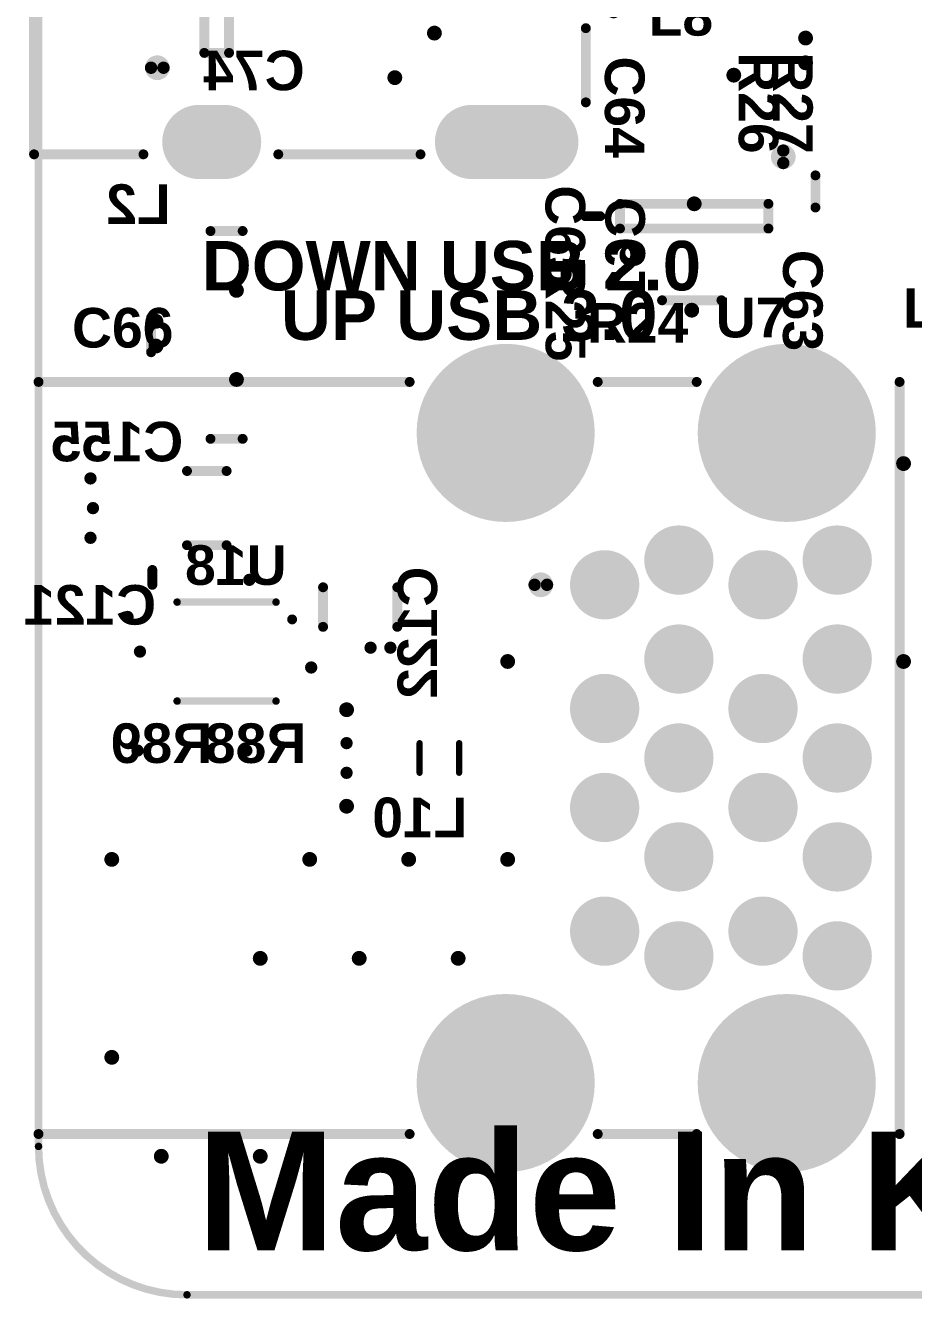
# Model space of a CAD drawing. Extents: x -0.3 to 75.5, y -0.2 to 56.1.
# Drawn here: x -0.26 to 17.68, y -0.08 to 25.65 of the extents above; entities that cross this region are included whole.
import ezdxf

# ---------------------------------------------------------------- set-up
doc = ezdxf.new("R2010")
doc.units = 0
doc.layers.get('0').update_dxf_attribs({"linetype": 'CONTINUOUS'})
for name, color, linetype in [('BOTTOMOVERLAY', 54, 'CONTINUOUS'), ('KEEPOUTLAYER', 6, 'CONTINUOUS'), ('MULTILAYER', 9, 'CONTINUOUS'), ('PADHOLELAYER', 156, 'CONTINUOUS'), ('TOPOVERLAY', 2, 'CONTINUOUS'), ('VIAHOLELAYER', 16, 'CONTINUOUS')]:
    doc.layers.add(name, color=color, linetype=linetype)
doc.styles.add('ARIAL', font='arialbd.ttf', dxfattribs={"height": 0.2})

# ---------------------------------------------------------------- blocks, each defined once
blk = doc.blocks.new('SOT23_6L_JW5057C_B_14')
at = {"layer": 'BOTTOMOVERLAY', "const_width": 0.2}
for points in [[(-0.25, 1.5), (0.25, 1.5)], [(-0.25, -1.5), (-0.25, 1.5)], [(0.25, -1.5), (0.25, 1.5)], [(-0.25, -1.5), (0.25, -1.5)]]:
    blk.add_lwpolyline(points, dxfattribs=at)
at = {"layer": 'BOTTOMOVERLAY'}
for points, const_width in [([(-0.3, 1.5, 1), (-0.2, 1.5, 1)], 0.1), ([(-0.3, 1.5, 1), (-0.2, 1.5, 1)], 0.1), ([(0.2, 1.5, 1), (0.3, 1.5, 1)], 0.1), ([(0.2, 1.5, 1), (0.3, 1.5, 1)], 0.1), ([(-0.3, -1.5, 1), (-0.2, -1.5, 1)], 0.1), ([(-0.3, -1.5, 1), (-0.2, -1.5, 1)], 0.1), ([(0.2, -1.5, 1), (0.3, -1.5, 1)], 0.1), ([(0.2, -1.5, 1), (0.3, -1.5, 1)], 0.1), ([(-1.075, -1.8, 1), (-1.325, -1.8, 1)], 0.25), ([(-1.388, -1.8, 1), (-1.263, -1.8, 1)], 0.125), ([(-1.137, -1.8, 1), (-1.012, -1.8, 1)], 0.125)]:
    blk.add_lwpolyline(points, format="xyb", close=True, dxfattribs=dict(at, const_width=const_width))
blk = doc.blocks.new('CAPC3216L_B_17')
at = {"layer": 'BOTTOMOVERLAY', "const_width": 0.2}
for points in [[(0.4, 0.75), (-0.4, 0.75)], [(0.4, -0.75), (-0.4, -0.75)]]:
    blk.add_lwpolyline(points, dxfattribs=at)
at = {"layer": 'BOTTOMOVERLAY', "const_width": 0.1}
for points in [[(-0.45, 0.75, 1), (-0.35, 0.75, 1)], [(0.35, 0.75, 1), (0.45, 0.75, 1)], [(-0.45, -0.75, 1), (-0.35, -0.75, 1)], [(0.35, -0.75, 1), (0.45, -0.75, 1)]]:
    blk.add_lwpolyline(points, format="xyb", close=True, dxfattribs=at)
blk = doc.blocks.new('CAPC3216L_B_24')
at = {"layer": 'BOTTOMOVERLAY', "const_width": 0.2}
for points in [[(0.4, 0.75), (-0.4, 0.75)], [(0.4, -0.75), (-0.4, -0.75)]]:
    blk.add_lwpolyline(points, dxfattribs=at)
at = {"layer": 'BOTTOMOVERLAY', "const_width": 0.1}
for points in [[(-0.45, 0.75, 1), (-0.35, 0.75, 1)], [(0.35, 0.75, 1), (0.45, 0.75, 1)], [(-0.45, -0.75, 1), (-0.35, -0.75, 1)], [(0.35, -0.75, 1), (0.45, -0.75, 1)]]:
    blk.add_lwpolyline(points, format="xyb", close=True, dxfattribs=at)
blk = doc.blocks.new('UDFN6_2_2_B_35')
at = {"layer": 'BOTTOMOVERLAY'}
for points, const_width in [([(-0.6, 1.325, 1), (-0.7, 1.325, 1)], 0.1), ([(-0.725, 1.325, 1), (-0.675, 1.325, 1)], 0.05), ([(-0.625, 1.325, 1), (-0.575, 1.325, 1)], 0.05), ([(-1.038, 1, 1), (-0.962, 1, 1)], 0.075), ([(0.962, 1, 1), (1.038, 1, 1)], 0.075), ([(-1.038, -1, 1), (-0.962, -1, 1)], 0.075), ([(0.962, -1, 1), (1.038, -1, 1)], 0.075)]:
    blk.add_lwpolyline(points, format="xyb", close=True, dxfattribs=dict(at, const_width=const_width))
at = {"layer": 'BOTTOMOVERLAY', "const_width": 0.15}
for points in [[(-1, -1), (-1, 1)], [(1, -1), (1, 1)]]:
    blk.add_lwpolyline(points, dxfattribs=at)
blk = doc.blocks.new('INDP4040X30N_B_98')
at = {"layer": 'BOTTOMOVERLAY', "const_width": 0.2}
for points in [[(0.325, 2.1), (-0.325, 2.1)], [(0.325, -2.1), (-0.325, -2.1)]]:
    blk.add_lwpolyline(points, dxfattribs=at)
at = {"layer": 'BOTTOMOVERLAY', "const_width": 0.1}
for points in [[(-0.375, 2.1, 1), (-0.275, 2.1, 1)], [(0.275, 2.1, 1), (0.375, 2.1, 1)], [(-0.375, -2.1, 1), (-0.275, -2.1, 1)], [(0.275, -2.1, 1), (0.375, -2.1, 1)]]:
    blk.add_lwpolyline(points, format="xyb", close=True, dxfattribs=at)
blk = doc.blocks.new('USB4A_07XXE001_105')
at = {"layer": 'MULTILAYER'}
h = blk.add_hatch(color=9, dxfattribs=at)
edge = h.paths.add_edge_path()
edge.add_arc((-15.12, 6.57), 1.8, 0, 360)
h = blk.add_hatch(color=9, dxfattribs=at)
edge = h.paths.add_edge_path()
edge.add_arc((-9.44, 6.57), 1.8, 0, 360)
h = blk.add_hatch(color=9, dxfattribs=at)
edge = h.paths.add_edge_path()
edge.add_arc((-16.14, 4), 0.7, 0, 360)
h = blk.add_hatch(color=9, dxfattribs=at)
edge = h.paths.add_edge_path()
edge.add_arc((-12.94, 4), 0.7, 0, 360)
h = blk.add_hatch(color=9, dxfattribs=at)
edge = h.paths.add_edge_path()
edge.add_arc((-14.64, 3.5), 0.7, 0, 360)
h = blk.add_hatch(color=9, dxfattribs=at)
edge = h.paths.add_edge_path()
edge.add_arc((-11.44, 3.5), 0.7, 0, 360)
h = blk.add_hatch(color=9, dxfattribs=at)
edge = h.paths.add_edge_path()
edge.add_arc((-16.14, 2), 0.7, 0, 360)
h = blk.add_hatch(color=9, dxfattribs=at)
edge = h.paths.add_edge_path()
edge.add_arc((-12.94, 2), 0.7, 0, 360)
h = blk.add_hatch(color=9, dxfattribs=at)
edge = h.paths.add_edge_path()
edge.add_arc((-14.64, 1), 0.7, 0, 360)
h = blk.add_hatch(color=9, dxfattribs=at)
edge = h.paths.add_edge_path()
edge.add_arc((-11.44, 1), 0.7, 0, 360)
h = blk.add_hatch(color=9, dxfattribs=at)
edge = h.paths.add_edge_path()
edge.add_arc((-16.14, 0), 0.7, 0, 360)
h = blk.add_hatch(color=9, dxfattribs=at)
edge = h.paths.add_edge_path()
edge.add_arc((-12.94, 0), 0.7, 0, 360)
h = blk.add_hatch(color=9, dxfattribs=at)
edge = h.paths.add_edge_path()
edge.add_arc((-14.64, -1), 0.7, 0, 360)
h = blk.add_hatch(color=9, dxfattribs=at)
edge = h.paths.add_edge_path()
edge.add_arc((-11.44, -1), 0.7, 0, 360)
h = blk.add_hatch(color=9, dxfattribs=at)
edge = h.paths.add_edge_path()
edge.add_arc((-16.14, -2), 0.7, 0, 360)
h = blk.add_hatch(color=9, dxfattribs=at)
edge = h.paths.add_edge_path()
edge.add_arc((-12.94, -2), 0.7, 0, 360)
h = blk.add_hatch(color=9, dxfattribs=at)
edge = h.paths.add_edge_path()
edge.add_arc((-14.64, -3.5), 0.7, 0, 360)
h = blk.add_hatch(color=9, dxfattribs=at)
edge = h.paths.add_edge_path()
edge.add_arc((-11.44, -3.5), 0.7, 0, 360)
h = blk.add_hatch(color=9, dxfattribs=at)
edge = h.paths.add_edge_path()
edge.add_arc((-16.14, -4), 0.7, 0, 360)
h = blk.add_hatch(color=9, dxfattribs=at)
edge = h.paths.add_edge_path()
edge.add_arc((-12.94, -4), 0.7, 0, 360)
h = blk.add_hatch(color=9, dxfattribs=at)
edge = h.paths.add_edge_path()
edge.add_arc((-15.12, -6.57), 1.8, 0, 360)
h = blk.add_hatch(color=9, dxfattribs=at)
edge = h.paths.add_edge_path()
edge.add_arc((-9.44, -6.57), 1.8, 0, 360)
at = {"layer": 'PADHOLELAYER'}
h = blk.add_hatch(color=156, dxfattribs=at)
edge = h.paths.add_edge_path()
edge.add_arc((-15.12, 6.57), 1.15, 0, 360)
h = blk.add_hatch(color=156, dxfattribs=at)
edge = h.paths.add_edge_path()
edge.add_arc((-9.44, 6.57), 1.15, 0, 360)
h = blk.add_hatch(color=156, dxfattribs=at)
edge = h.paths.add_edge_path()
edge.add_arc((-16.14, 4), 0.35, 0, 360)
h = blk.add_hatch(color=156, dxfattribs=at)
edge = h.paths.add_edge_path()
edge.add_arc((-12.94, 4), 0.35, 0, 360)
h = blk.add_hatch(color=156, dxfattribs=at)
edge = h.paths.add_edge_path()
edge.add_arc((-14.64, 3.5), 0.35, 0, 360)
h = blk.add_hatch(color=156, dxfattribs=at)
edge = h.paths.add_edge_path()
edge.add_arc((-11.44, 3.5), 0.35, 0, 360)
h = blk.add_hatch(color=156, dxfattribs=at)
edge = h.paths.add_edge_path()
edge.add_arc((-16.14, 2), 0.35, 0, 360)
h = blk.add_hatch(color=156, dxfattribs=at)
edge = h.paths.add_edge_path()
edge.add_arc((-12.94, 2), 0.35, 0, 360)
h = blk.add_hatch(color=156, dxfattribs=at)
edge = h.paths.add_edge_path()
edge.add_arc((-14.64, 1), 0.35, 0, 360)
h = blk.add_hatch(color=156, dxfattribs=at)
edge = h.paths.add_edge_path()
edge.add_arc((-11.44, 1), 0.35, 0, 360)
h = blk.add_hatch(color=156, dxfattribs=at)
edge = h.paths.add_edge_path()
edge.add_arc((-16.14, 0), 0.35, 0, 360)
h = blk.add_hatch(color=156, dxfattribs=at)
edge = h.paths.add_edge_path()
edge.add_arc((-12.94, 0), 0.35, 0, 360)
h = blk.add_hatch(color=156, dxfattribs=at)
edge = h.paths.add_edge_path()
edge.add_arc((-14.64, -1), 0.35, 0, 360)
h = blk.add_hatch(color=156, dxfattribs=at)
edge = h.paths.add_edge_path()
edge.add_arc((-11.44, -1), 0.35, 0, 360)
h = blk.add_hatch(color=156, dxfattribs=at)
edge = h.paths.add_edge_path()
edge.add_arc((-16.14, -2), 0.35, 0, 360)
h = blk.add_hatch(color=156, dxfattribs=at)
edge = h.paths.add_edge_path()
edge.add_arc((-12.94, -2), 0.35, 0, 360)
h = blk.add_hatch(color=156, dxfattribs=at)
edge = h.paths.add_edge_path()
edge.add_arc((-14.64, -3.5), 0.35, 0, 360)
h = blk.add_hatch(color=156, dxfattribs=at)
edge = h.paths.add_edge_path()
edge.add_arc((-11.44, -3.5), 0.35, 0, 360)
h = blk.add_hatch(color=156, dxfattribs=at)
edge = h.paths.add_edge_path()
edge.add_arc((-16.14, -4), 0.35, 0, 360)
h = blk.add_hatch(color=156, dxfattribs=at)
edge = h.paths.add_edge_path()
edge.add_arc((-12.94, -4), 0.35, 0, 360)
h = blk.add_hatch(color=156, dxfattribs=at)
edge = h.paths.add_edge_path()
edge.add_arc((-15.12, -6.57), 1.15, 0, 360)
h = blk.add_hatch(color=156, dxfattribs=at)
edge = h.paths.add_edge_path()
edge.add_arc((-9.44, -6.57), 1.15, 0, 360)
at = {"layer": 'TOPOVERLAY', "const_width": 0.2}
for points in [[(-17.4, 7.6), (-17.4, -7.6)], [(-11.3, 7.6), (-13.3, 7.6)], [(0, 7.6), (-7.5, 7.6)], [(-11.3, -7.6), (-13.3, -7.6)], [(0, -7.6), (-7.5, -7.6)]]:
    blk.add_lwpolyline(points, dxfattribs=at)
at = {"layer": 'TOPOVERLAY'}
for points, const_width in [([(-17.45, 7.6, 1), (-17.35, 7.6, 1)], 0.1), ([(-13.35, 7.6, 1), (-13.25, 7.6, 1)], 0.1), ([(-11.35, 7.6, 1), (-11.25, 7.6, 1)], 0.1), ([(-7.55, 7.6, 1), (-7.45, 7.6, 1)], 0.1), ([(-0.05, 7.6, 1), (0.05, 7.6, 1)], 0.1), ([(-10.025, -3.5, 1), (-10.275, -3.5, 1)], 0.25), ([(-10.338, -3.5, 1), (-10.213, -3.5, 1)], 0.125), ([(-10.087, -3.5, 1), (-9.962, -3.5, 1)], 0.125), ([(-17.45, -7.6, 1), (-17.35, -7.6, 1)], 0.1), ([(-13.35, -7.6, 1), (-13.25, -7.6, 1)], 0.1), ([(-11.35, -7.6, 1), (-11.25, -7.6, 1)], 0.1), ([(-7.55, -7.6, 1), (-7.45, -7.6, 1)], 0.1), ([(-0.05, -7.6, 1), (0.05, -7.6, 1)], 0.1)]:
    blk.add_lwpolyline(points, format="xyb", close=True, dxfattribs=dict(at, const_width=const_width))
blk = doc.blocks.new('FD05015_19_106')
at = {"layer": 'MULTILAYER'}
h = blk.add_hatch(color=9, dxfattribs=at)
edge = h.paths.add_edge_path()
edge.add_arc((-7.25, -1.46), 0.75, 180, 360)
edge.add_line((-6.5, -1.46), (-6.5, -0.06))
edge.add_arc((-7.25, -0.06), 0.75, 0, 180)
edge.add_line((-8, -0.06), (-8, -1.46))
h = blk.add_hatch(color=9, dxfattribs=at)
edge = h.paths.add_edge_path()
edge.add_arc((7.25, -1.46), 0.75, 180, 360)
edge.add_line((8, -1.46), (8, -0.06))
edge.add_arc((7.25, -0.06), 0.75, 0, 180)
edge.add_line((6.5, -0.06), (6.5, -1.46))
h = blk.add_hatch(color=9, dxfattribs=at)
edge = h.paths.add_edge_path()
edge.add_arc((-7.25, -6.97), 0.75, 180, 360)
edge.add_line((-6.5, -6.97), (-6.5, -6.47))
edge.add_arc((-7.25, -6.47), 0.75, 0, 180)
edge.add_line((-8, -6.47), (-8, -6.97))
h = blk.add_hatch(color=9, dxfattribs=at)
edge = h.paths.add_edge_path()
edge.add_arc((7.25, -6.97), 0.75, 180, 360)
edge.add_line((8, -6.97), (8, -6.47))
edge.add_arc((7.25, -6.47), 0.75, 0, 180)
edge.add_line((6.5, -6.47), (6.5, -6.97))
at = {"layer": 'PADHOLELAYER'}
h = blk.add_hatch(color=156, dxfattribs=at)
edge = h.paths.add_edge_path()
edge.add_arc((-7.25, -1.46), 0.45, 180, 360)
edge.add_line((-6.8, -1.46), (-6.8, -0.06))
edge.add_arc((-7.25, -0.06), 0.45, 0, 180)
edge.add_line((-7.7, -0.06), (-7.7, -1.46))
h = blk.add_hatch(color=156, dxfattribs=at)
edge = h.paths.add_edge_path()
edge.add_arc((7.25, -1.46), 0.45, 180, 360)
edge.add_line((7.7, -1.46), (7.7, -0.06))
edge.add_arc((7.25, -0.06), 0.45, 0, 180)
edge.add_line((6.8, -0.06), (6.8, -1.46))
h = blk.add_hatch(color=156, dxfattribs=at)
edge = h.paths.add_edge_path()
edge.add_arc((-7.25, -6.97), 0.45, 180, 360)
edge.add_line((-6.8, -6.97), (-6.8, -6.47))
edge.add_arc((-7.25, -6.47), 0.45, 0, 180)
edge.add_line((-7.7, -6.47), (-7.7, -6.97))
h = blk.add_hatch(color=156, dxfattribs=at)
edge = h.paths.add_edge_path()
edge.add_arc((7.25, -6.97), 0.45, 180, 360)
edge.add_line((7.7, -6.97), (7.7, -6.47))
edge.add_arc((7.25, -6.47), 0.45, 0, 180)
edge.add_line((6.8, -6.47), (6.8, -6.97))
at = {"layer": 'TOPOVERLAY'}
for points, const_width in [([(4.625, 1.4, 1), (4.375, 1.4, 1)], 0.25), ([(4.313, 1.4, 1), (4.437, 1.4, 1)], 0.125), ([(4.563, 1.4, 1), (4.688, 1.4, 1)], 0.125), ([(-6.5, 0.84, 1), (-6.4, 0.84, 1)], 0.1), ([(-5, 0.84, 1), (-4.9, 0.84, 1)], 0.1), ([(4.9, 0.84, 1), (5, 0.84, 1)], 0.1), ([(6.4, 0.84, 1), (6.5, 0.84, 1)], 0.1), ([(-7.55, -2.5, 1), (-7.45, -2.5, 1)], 0.1), ([(7.45, -2.5, 1), (7.55, -2.5, 1)], 0.1), ([(-7.55, -5.4, 1), (-7.45, -5.4, 1)], 0.1), ([(7.45, -5.375, 1), (7.55, -5.375, 1)], 0.1), ([(-7.55, -8.1, 1), (-7.45, -8.1, 1)], 0.1), ([(7.45, -8.1, 1), (7.55, -8.1, 1)], 0.1), ([(-7.55, -10.31, 1), (-7.45, -10.31, 1)], 0.1), ([(-7.55, -10.31, 1), (-7.45, -10.31, 1)], 0.1), ([(7.45, -10.31, 1), (7.55, -10.31, 1)], 0.1), ([(7.45, -10.31, 1), (7.55, -10.31, 1)], 0.1)]:
    blk.add_lwpolyline(points, format="xyb", close=True, dxfattribs=dict(at, const_width=const_width))
at = {"layer": 'TOPOVERLAY', "const_width": 0.2}
for points in [[(-4.95, 0.84), (-6.45, 0.84)], [(6.45, 0.84), (4.95, 0.84)], [(-7.5, -5.4), (-7.5, -2.5)], [(7.5, -5.375), (7.5, -2.5)], [(-7.5, -10.31), (-7.5, -8.1)], [(7.5, -10.31), (7.5, -8.1)], [(7.5, -10.31), (-7.5, -10.31)]]:
    blk.add_lwpolyline(points, dxfattribs=at)
blk = doc.blocks.new('CAPC1005L_B_107')
at = {"layer": 'BOTTOMOVERLAY', "const_width": 0.2}
blk.add_lwpolyline([(0, 0.15), (0, -0.15)], dxfattribs=at)
at = {"layer": 'BOTTOMOVERLAY', "const_width": 0.1}
for points in [[(-0.05, 0.15, 1), (0.05, 0.15, 1)], [(-0.05, -0.15, 1), (0.05, -0.15, 1)]]:
    blk.add_lwpolyline(points, format="xyb", close=True, dxfattribs=at)
blk = doc.blocks.new('CAPC2012L_B_148')
at = {"layer": 'BOTTOMOVERLAY', "const_width": 0.2}
blk.add_lwpolyline([(-1.5, 0.6), (-1.5, -0.6)], dxfattribs=at)
at = {"layer": 'BOTTOMOVERLAY', "const_width": 0.1}
for points in [[(-1.55, 0.6, 1), (-1.45, 0.6, 1)], [(-1.55, -0.6, 1), (-1.45, -0.6, 1)]]:
    blk.add_lwpolyline(points, format="xyb", close=True, dxfattribs=at)
blk = doc.blocks.new('ICMEF2012L_B_182')
at = {"layer": 'BOTTOMOVERLAY', "const_width": 0.125}
for points in [[(-0.4, 0.3), (-0.4, -0.3)], [(0.4, 0.3), (0.4, -0.3)]]:
    blk.add_lwpolyline(points, dxfattribs=at)
at = {"layer": 'BOTTOMOVERLAY', "const_width": 0.0625}
for points in [[(-0.431, 0.3, 1), (-0.369, 0.3, 1)], [(0.369, 0.3, 1), (0.431, 0.3, 1)], [(-0.431, -0.3, 1), (-0.369, -0.3, 1)], [(0.369, -0.3, 1), (0.431, -0.3, 1)]]:
    blk.add_lwpolyline(points, format="xyb", close=True, dxfattribs=at)
blk = doc.blocks.new('INDP4040X30N_290')
at = {"layer": 'TOPOVERLAY', "const_width": 0.2}
for points in [[(-0.325, 2.1), (0.325, 2.1)], [(-0.325, -2.1), (0.325, -2.1)]]:
    blk.add_lwpolyline(points, dxfattribs=at)
at = {"layer": 'TOPOVERLAY', "const_width": 0.1}
for points in [[(-0.375, 2.1, 1), (-0.275, 2.1, 1)], [(0.275, 2.1, 1), (0.375, 2.1, 1)], [(-0.375, -2.1, 1), (-0.275, -2.1, 1)], [(0.275, -2.1, 1), (0.375, -2.1, 1)]]:
    blk.add_lwpolyline(points, format="xyb", close=True, dxfattribs=at)
blk = doc.blocks.new('SOT23_6L_SY8120B1_296')
at = {"layer": 'TOPOVERLAY'}
for points, const_width in [([(-1.075, 1.8, 1), (-1.325, 1.8, 1)], 0.25), ([(-1.388, 1.8, 1), (-1.263, 1.8, 1)], 0.125), ([(-1.137, 1.8, 1), (-1.012, 1.8, 1)], 0.125), ([(-0.3, 1.5, 1), (-0.2, 1.5, 1)], 0.1), ([(-0.3, 1.5, 1), (-0.2, 1.5, 1)], 0.1), ([(0.2, 1.5, 1), (0.3, 1.5, 1)], 0.1), ([(0.2, 1.5, 1), (0.3, 1.5, 1)], 0.1), ([(-0.3, -1.5, 1), (-0.2, -1.5, 1)], 0.1), ([(-0.3, -1.5, 1), (-0.2, -1.5, 1)], 0.1), ([(0.2, -1.5, 1), (0.3, -1.5, 1)], 0.1), ([(0.2, -1.5, 1), (0.3, -1.5, 1)], 0.1)]:
    blk.add_lwpolyline(points, format="xyb", close=True, dxfattribs=dict(at, const_width=const_width))
at = {"layer": 'TOPOVERLAY', "const_width": 0.2}
for points in [[(0.25, 1.5), (-0.25, 1.5)], [(-0.25, -1.5), (-0.25, 1.5)], [(0.25, -1.5), (0.25, 1.5)], [(0.25, -1.5), (-0.25, -1.5)]]:
    blk.add_lwpolyline(points, dxfattribs=at)
blk = doc.blocks.new('CAPC1608L_323')
at = {"layer": 'TOPOVERLAY', "const_width": 0.2}
blk.add_lwpolyline([(-1.325, -0.35), (-1.325, 0.35)], dxfattribs=at)
at = {"layer": 'TOPOVERLAY', "const_width": 0.1}
for points in [[(-1.375, 0.35, 1), (-1.275, 0.35, 1)], [(-1.375, -0.35, 1), (-1.275, -0.35, 1)]]:
    blk.add_lwpolyline(points, format="xyb", close=True, dxfattribs=at)
blk = doc.blocks.new('CAPC1005L_324')
at = {"layer": 'TOPOVERLAY', "const_width": 0.2}
blk.add_lwpolyline([(0, 0.15), (0, -0.15)], dxfattribs=at)
at = {"layer": 'TOPOVERLAY', "const_width": 0.1}
for points in [[(-0.05, 0.15, 1), (0.05, 0.15, 1)], [(-0.05, -0.15, 1), (0.05, -0.15, 1)]]:
    blk.add_lwpolyline(points, format="xyb", close=True, dxfattribs=at)

msp = doc.modelspace()

# ---------------------------------------------------------------- hatches: boundary and pattern name
at = {"layer": 'VIAHOLELAYER'}
h = msp.add_hatch(color=16, dxfattribs=at)
edge = h.paths.add_edge_path()
edge.add_arc((8, 25.5), 0.15, 0, 360)
h = msp.add_hatch(color=16, dxfattribs=at)
edge = h.paths.add_edge_path()
edge.add_arc((15.5, 25.4), 0.15, 0, 360)
h = msp.add_hatch(color=16, dxfattribs=at)
edge = h.paths.add_edge_path()
edge.add_arc((15.5, 24.9), 0.15, 0, 360)
h = msp.add_hatch(color=16, dxfattribs=at)
edge = h.paths.add_edge_path()
edge.add_arc((7.2, 24.6), 0.15, 0, 360)
h = msp.add_hatch(color=16, dxfattribs=at)
edge = h.paths.add_edge_path()
edge.add_arc((14.05, 24.65), 0.15, 0, 360)
h = msp.add_hatch(color=16, dxfattribs=at)
edge = h.paths.add_edge_path()
edge.add_arc((13.25, 22.05), 0.15, 0, 360)
h = msp.add_hatch(color=16, dxfattribs=at)
edge = h.paths.add_edge_path()
edge.add_arc((4, 20.3), 0.15, 0, 360)
h = msp.add_hatch(color=16, dxfattribs=at)
edge = h.paths.add_edge_path()
edge.add_arc((2.373, 19.675), 0.15, 0, 360)
h = msp.add_hatch(color=16, dxfattribs=at)
edge = h.paths.add_edge_path()
edge.add_arc((13.2, 19.9), 0.15, 0, 360)
h = msp.add_hatch(color=16, dxfattribs=at)
edge = h.paths.add_edge_path()
edge.add_arc((2.373, 19.175), 0.15, 0, 360)
h = msp.add_hatch(color=16, dxfattribs=at)
edge = h.paths.add_edge_path()
edge.add_arc((4, 18.5), 0.15, 0, 360)
h = msp.add_hatch(color=16, dxfattribs=at)
edge = h.paths.add_edge_path()
edge.add_arc((17.48, 16.8), 0.15, 0, 360)
h = msp.add_hatch(color=16, dxfattribs=at)
edge = h.paths.add_edge_path()
edge.add_arc((1.05, 16.5), 0.125, 0, 360)
h = msp.add_hatch(color=16, dxfattribs=at)
edge = h.paths.add_edge_path()
edge.add_arc((1.1, 15.9), 0.125, 0, 360)
h = msp.add_hatch(color=16, dxfattribs=at)
edge = h.paths.add_edge_path()
edge.add_arc((1.05, 15.3), 0.125, 0, 360)
h = msp.add_hatch(color=16, dxfattribs=at)
edge = h.paths.add_edge_path()
edge.add_arc((4.26, 14.45), 0.125, 0, 360)
h = msp.add_hatch(color=16, dxfattribs=at)
edge = h.paths.add_edge_path()
edge.add_arc((1.8, 13.7), 0.125, 0, 360)
h = msp.add_hatch(color=16, dxfattribs=at)
edge = h.paths.add_edge_path()
edge.add_arc((2.05, 13), 0.125, 0, 360)
h = msp.add_hatch(color=16, dxfattribs=at)
edge = h.paths.add_edge_path()
edge.add_arc((6.71, 13.079), 0.125, 0, 360)
h = msp.add_hatch(color=16, dxfattribs=at)
edge = h.paths.add_edge_path()
edge.add_arc((7.11, 13.079), 0.125, 0, 360)
h = msp.add_hatch(color=16, dxfattribs=at)
edge = h.paths.add_edge_path()
edge.add_arc((9.48, 12.8), 0.15, 0, 360)
h = msp.add_hatch(color=16, dxfattribs=at)
edge = h.paths.add_edge_path()
edge.add_arc((17.48, 12.8), 0.15, 0, 360)
h = msp.add_hatch(color=16, dxfattribs=at)
edge = h.paths.add_edge_path()
edge.add_arc((5.51, 12.679), 0.125, 0, 360)
h = msp.add_hatch(color=16, dxfattribs=at)
edge = h.paths.add_edge_path()
edge.add_arc((6.225, 11.825), 0.15, 0, 360)
h = msp.add_hatch(color=16, dxfattribs=at)
edge = h.paths.add_edge_path()
edge.add_arc((2, 11), 0.125, 0, 360)
h = msp.add_hatch(color=16, dxfattribs=at)
edge = h.paths.add_edge_path()
edge.add_arc((4.2, 11), 0.125, 0, 360)
h = msp.add_hatch(color=16, dxfattribs=at)
edge = h.paths.add_edge_path()
edge.add_arc((6.225, 11.15), 0.125, 0, 360)
h = msp.add_hatch(color=16, dxfattribs=at)
edge = h.paths.add_edge_path()
edge.add_arc((6.225, 10.55), 0.125, 0, 360)
h = msp.add_hatch(color=16, dxfattribs=at)
edge = h.paths.add_edge_path()
edge.add_arc((6.225, 9.875), 0.15, 0, 360)
h = msp.add_hatch(color=16, dxfattribs=at)
edge = h.paths.add_edge_path()
edge.add_arc((1.48, 8.8), 0.15, 0, 360)
h = msp.add_hatch(color=16, dxfattribs=at)
edge = h.paths.add_edge_path()
edge.add_arc((5.48, 8.8), 0.15, 0, 360)
h = msp.add_hatch(color=16, dxfattribs=at)
edge = h.paths.add_edge_path()
edge.add_arc((7.48, 8.8), 0.15, 0, 360)
h = msp.add_hatch(color=16, dxfattribs=at)
edge = h.paths.add_edge_path()
edge.add_arc((9.48, 8.8), 0.15, 0, 360)
h = msp.add_hatch(color=16, dxfattribs=at)
edge = h.paths.add_edge_path()
edge.add_arc((4.48, 6.8), 0.15, 0, 360)
h = msp.add_hatch(color=16, dxfattribs=at)
edge = h.paths.add_edge_path()
edge.add_arc((6.48, 6.8), 0.15, 0, 360)
h = msp.add_hatch(color=16, dxfattribs=at)
edge = h.paths.add_edge_path()
edge.add_arc((8.48, 6.8), 0.15, 0, 360)
h = msp.add_hatch(color=16, dxfattribs=at)
edge = h.paths.add_edge_path()
edge.add_arc((1.48, 4.8), 0.15, 0, 360)
h = msp.add_hatch(color=16, dxfattribs=at)
edge = h.paths.add_edge_path()
edge.add_arc((2.48, 2.8), 0.15, 0, 360)
h = msp.add_hatch(color=16, dxfattribs=at)
edge = h.paths.add_edge_path()
edge.add_arc((4.48, 2.8), 0.15, 0, 360)

# ---------------------------------------------------------------- linework, layer by layer
at = {"layer": 'KEEPOUTLAYER', "const_width": 0.15}
for points in [[(0, 3), (0, 53)], [(3, 0), (66, 0)]]:
    msp.add_lwpolyline(points, dxfattribs=at)
at = {"layer": 'KEEPOUTLAYER', "const_width": 0.075}
for points in [[(-0.038, 3, 1), (0.038, 3, 1)], [(-0.038, 3, 1), (0.038, 3, 1)], [(2.962, 0, 1), (3.037, 0, 1)], [(2.962, 0, 1), (3.037, 0, 1)]]:
    msp.add_lwpolyline(points, format="xyb", close=True, dxfattribs=at)
at = {"layer": 'KEEPOUTLAYER', "const_width": 0.15}
msp.add_lwpolyline([(3, 0, -0.414214), (0, 3)], format="xyb", dxfattribs=at)

# ---------------------------------------------------------------- block references
for name, p, rotation in [('FD05015_19_106', (10.22, 30.55), 270), ('SOT23_6L_SY8120B1_296', (13.25, 21.8), 270), ('INDP4040X30N_290', (17.8, 22.3), 90), ('CAPC1005L_324', (11.2, 21.8), 90), ('INDP4040X30N_B_98', (3.8, 19.4), 180), ('CAPC2012L_B_148', (13.2, 21.6), 90), ('USB4A_07XXE001_105', (0, 10.85), 180), ('CAPC3216L_B_24', (3.4, 15.9), 180), ('CAPC1005L_B_107', (2.3, 14.5), 180), ('CAPC3216L_B_17', (6.5, 13.9), 270), ('UDFN6_2_2_B_35', (3.8, 13), 270), ('ICMEF2012L_B_182', (8.1, 10.85), 180)]:
    msp.add_blockref(name, p, dxfattribs=dict(rotation=rotation))
for name, p in [('SOT23_6L_JW5057C_B_14', (3.6, 26.6)), ('CAPC1608L_323', (3.6, 19.4))]:
    msp.add_blockref(name, p)

# ---------------------------------------------------------------- texts
at = {"layer": 'BOTTOMOVERLAY', "style": 'ARIAL', "text_generation_flag": 2}
for s, p in [('C74', (5.378, 24.345)), ('L2', (2.67, 21.644)), ('C155', (2.923, 16.845)), ('U18', (5.011, 14.349)), ('C121', (2.376, 13.545)), ('R89', (3.51, 10.749)), ('R88', (5.411, 10.749)), ('L10', (8.669, 9.249))]:
    msp.add_text(s, height=0.8, dxfattribs=at).set_placement(p)
for s, p in [('C61', (12.255, 22.178)), ('C122', (8.055, 14.716))]:
    msp.add_text(s, height=0.8, rotation=90, dxfattribs=at).set_placement(p)
at = {"layer": 'TOPOVERLAY', "style": 'ARIAL'}
for s, p in [('L8', (12.328, 25.449)), ('L1', (17.47, 19.544)), ('U7', (13.686, 19.35)), ('C66', (0.677, 19.145)), ('R24', (11.081, 19.244))]:
    msp.add_text(s, height=0.8, dxfattribs=at).set_placement(p)
for s, height, rotation, p in [('C64', 0.8, 270, (11.445, 25.028)), ('R26', 0.8, 270, (14.149, 25.114)), ('R27', 0.8, 270, (14.844, 25.111)), ('C65', 0.8, 270, (10.245, 22.425)), ('DOWN USB 2.0 ', 1, 360, (3.3, 20.3)), ('R25', 0.8, 270, (10.249, 20.916)), ('C63', 0.8, 270, (15.045, 21.121)), ('UP USB 3.0', 1, 360, (4.9, 19.3)), ('Made In Korea', 2.4, 360, (3.2, 0.9))]:
    msp.add_text(s, height=height, rotation=rotation, dxfattribs=at).set_placement(p)

doc.saveas('drawing.dxf')
